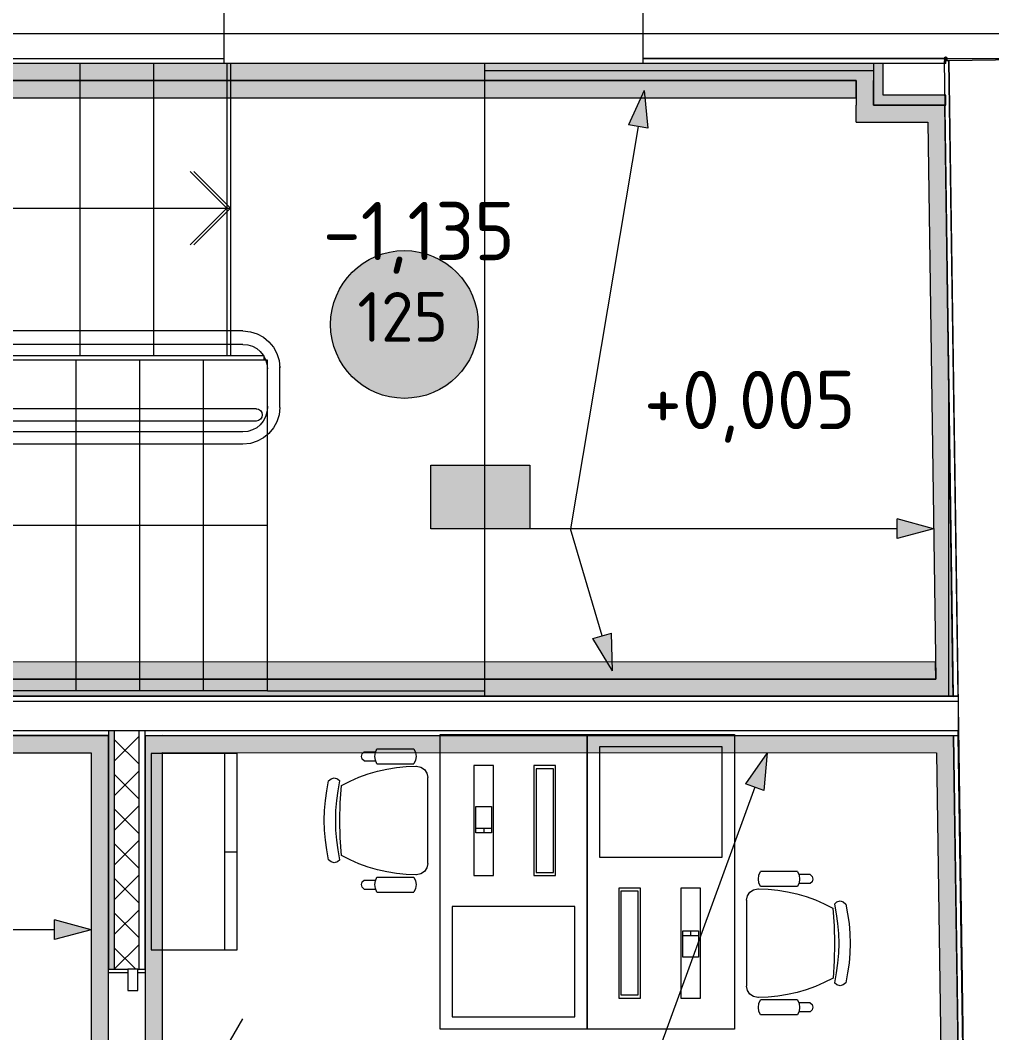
# Model space of a CAD drawing. Header units: millimetres. Extents: x -546 to 1681, y -650 to 1730.
# Drawn here: x 646.6 to 686.2, y 449.65 to 490.91 of the extents above; entities that cross this region are included whole.
import ezdxf

# ---------------------------------------------------------------- set-up
doc = ezdxf.new("R2010")
doc.units = ezdxf.units.MM

msp = doc.modelspace()

# ---------------------------------------------------------------- hatches: boundary and pattern name
h = msp.add_hatch(color=7)
h.dxf.hatch_style = 2
h.paths.add_polyline_path([(684.237, 489.335), (684.263, 489.271), (684.327, 489.245), (684.391, 489.271), (684.417, 489.335), (684.417, 489.348), (684.391, 489.411), (684.327, 489.438), (684.263, 489.411), (684.237, 489.348)])
at = {"true_color": 0xf1d696}
h = msp.add_hatch(color=41, dxfattribs=at)
h.dxf.hatch_style = 2
h.paths.add_polyline_path([(612.027, 488.448), (612.027, 489.148), (680.677, 489.148), (680.677, 488.448)])
h = msp.add_hatch(color=41, dxfattribs=at)
h.dxf.hatch_style = 2
h.paths.add_polyline_path([(680.677, 488.448), (681.377, 489.148), (681.377, 488.448)])
h = msp.add_hatch(color=41, dxfattribs=at)
h.dxf.hatch_style = 2
h.paths.add_polyline_path([(680.677, 488.448), (680.677, 489.148), (681.377, 489.148)])
h = msp.add_hatch(color=7)
h.dxf.hatch_style = 2
h.paths.add_polyline_path([(681.377, 489.148), (681.777, 489.148), (681.777, 487.853), (681.377, 487.853)])
at = {"true_color": 0x3dad99}
h = msp.add_hatch(color=135, dxfattribs=at)
h.dxf.hatch_style = 2
h.paths.add_polyline_path([(680.677, 488.448), (680.677, 487.748), (612.027, 487.748), (612.027, 488.448)])
at = {"true_color": 0xf1d696}
h = msp.add_hatch(color=41, dxfattribs=at)
h.dxf.hatch_style = 2
h.paths.add_polyline_path([(680.677, 488.448), (681.377, 488.448), (681.377, 487.453), (680.677, 487.453)])
at = {"true_color": 0x0077b0}
h = msp.add_hatch(color=144, dxfattribs=at)
h.dxf.hatch_style = 2
h.paths.add_polyline_path([(672.038, 488.048), (672.185, 486.509), (671.396, 486.642)])
h = msp.add_hatch(color=7)
h.dxf.hatch_style = 2
h.paths.add_polyline_path([(684.28, 487.853), (684.286, 487.453), (681.377, 487.453), (681.377, 487.853)])
at = {"true_color": 0xf1d696}
h = msp.add_hatch(color=41, dxfattribs=at)
h.dxf.hatch_style = 2
h.paths.add_polyline_path([(681.377, 487.453), (680.677, 486.753), (680.677, 487.453)])
h = msp.add_hatch(color=41, dxfattribs=at)
h.dxf.hatch_style = 2
h.paths.add_polyline_path([(681.377, 487.453), (681.377, 486.753), (680.677, 486.753)])
h = msp.add_hatch(color=41, dxfattribs=at)
h.dxf.hatch_style = 2
h.paths.add_polyline_path([(681.377, 486.753), (681.377, 487.453), (683.586, 487.453), (683.596, 486.753)])
h = msp.add_hatch(color=41, dxfattribs=at)
h.dxf.hatch_style = 2
h.paths.add_polyline_path([(684.286, 487.453), (683.596, 486.753), (683.586, 487.453)])
h = msp.add_hatch(color=41, dxfattribs=at)
h.dxf.hatch_style = 2
h.paths.add_polyline_path([(683.596, 486.753), (684.276, 487.443), (684.286, 487.443), (684.296, 486.753)])
h = msp.add_hatch(color=41, dxfattribs=at)
h.dxf.hatch_style = 2
h.paths.add_polyline_path([(684.286, 487.443), (684.276, 487.443), (684.286, 487.453)])
h = msp.add_hatch(color=41, dxfattribs=at)
h.dxf.hatch_style = 2
h.paths.add_polyline_path([(684.296, 486.753), (684.623, 464.058), (683.923, 464.058), (683.596, 486.753)])
at = {"true_color": 0xffffff}
h = msp.add_hatch(color=7, dxfattribs=at)
edge = h.paths.add_edge_path()
edge.add_arc((662.259, 478.512), 3.012, 0, 360)
h = msp.add_hatch(color=7, dxfattribs=at)
h.dxf.hatch_style = 2
h.paths.add_polyline_path([(663.337, 472.779), (667.377, 472.779), (667.377, 470.191), (663.337, 470.191)])
h = msp.add_hatch(color=7, dxfattribs=at)
h.dxf.hatch_style = 2
h.paths.add_polyline_path([(663.337, 472.779), (667.377, 472.779), (667.377, 470.191), (663.337, 470.191)])
h = msp.add_hatch(color=7, dxfattribs=at)
h.dxf.hatch_style = 2
h.paths.add_polyline_path([(663.337, 472.779), (667.377, 472.779), (667.377, 470.191), (663.337, 470.191)])
at = {"true_color": 0x0077b0}
h = msp.add_hatch(color=144, dxfattribs=at)
h.paths.add_polyline_path([(664.547, 471.385), (664.547, 472.192), (664.518, 472.349), (664.428, 472.48), (664.3, 472.566), (664.144, 472.596), (663.987, 472.566), (663.856, 472.48), (663.768, 472.349), (663.74, 472.192), (663.74, 471.385), (663.768, 471.229), (663.856, 471.1), (663.987, 471.011), (664.144, 470.982), (664.3, 471.011), (664.428, 471.1), (664.518, 471.229)])
h.paths.add_polyline_path([(664.748, 471.385), (664.736, 471.265), (664.703, 471.153), (664.647, 471.05), (664.57, 470.956), (664.478, 470.879), (664.376, 470.824), (664.264, 470.792), (664.144, 470.781), (664.022, 470.792), (663.91, 470.824), (663.808, 470.879), (663.715, 470.956), (663.637, 471.05), (663.581, 471.153), (663.548, 471.265), (663.537, 471.385), (663.537, 472.192), (663.548, 472.314), (663.581, 472.426), (663.637, 472.528), (663.715, 472.621), (663.808, 472.699), (663.91, 472.755), (664.022, 472.788), (664.144, 472.799), (664.264, 472.788), (664.376, 472.755), (664.479, 472.7), (664.573, 472.624), (664.649, 472.53), (664.703, 472.427), (664.737, 472.314), (664.748, 472.192)])
h = msp.add_hatch(color=144, dxfattribs=at)
h.paths.add_polyline_path([(664.547, 471.385), (664.547, 472.192), (664.518, 472.349), (664.428, 472.48), (664.3, 472.566), (664.144, 472.596), (663.987, 472.566), (663.856, 472.48), (663.768, 472.349), (663.74, 472.192), (663.74, 471.385), (663.768, 471.229), (663.856, 471.1), (663.987, 471.011), (664.144, 470.982), (664.3, 471.011), (664.428, 471.1), (664.518, 471.229)])
h.paths.add_polyline_path([(664.748, 471.385), (664.736, 471.265), (664.703, 471.153), (664.647, 471.05), (664.57, 470.956), (664.478, 470.879), (664.376, 470.824), (664.264, 470.792), (664.144, 470.781), (664.022, 470.792), (663.91, 470.824), (663.808, 470.879), (663.715, 470.956), (663.637, 471.05), (663.581, 471.153), (663.548, 471.265), (663.537, 471.385), (663.537, 472.192), (663.548, 472.314), (663.581, 472.426), (663.637, 472.528), (663.715, 472.621), (663.808, 472.699), (663.91, 472.755), (664.022, 472.788), (664.144, 472.799), (664.264, 472.788), (664.376, 472.755), (664.479, 472.7), (664.573, 472.624), (664.649, 472.53), (664.703, 472.427), (664.737, 472.314), (664.748, 472.192)])
h = msp.add_hatch(color=144, dxfattribs=at)
h.paths.add_polyline_path([(664.547, 471.385), (664.547, 472.192), (664.518, 472.349), (664.428, 472.48), (664.3, 472.566), (664.144, 472.596), (663.987, 472.566), (663.856, 472.48), (663.768, 472.349), (663.74, 472.192), (663.74, 471.385), (663.768, 471.229), (663.856, 471.1), (663.987, 471.011), (664.144, 470.982), (664.3, 471.011), (664.428, 471.1), (664.518, 471.229)])
h.paths.add_polyline_path([(664.748, 471.385), (664.736, 471.265), (664.703, 471.153), (664.647, 471.05), (664.57, 470.956), (664.478, 470.879), (664.376, 470.824), (664.264, 470.792), (664.144, 470.781), (664.022, 470.792), (663.91, 470.824), (663.808, 470.879), (663.715, 470.956), (663.637, 471.05), (663.581, 471.153), (663.548, 471.265), (663.537, 471.385), (663.537, 472.192), (663.548, 472.314), (663.581, 472.426), (663.637, 472.528), (663.715, 472.621), (663.808, 472.699), (663.91, 472.755), (664.022, 472.788), (664.144, 472.799), (664.264, 472.788), (664.376, 472.755), (664.479, 472.7), (664.573, 472.624), (664.649, 472.53), (664.703, 472.427), (664.737, 472.314), (664.748, 472.192)])
h = msp.add_hatch(color=144, dxfattribs=at)
h.dxf.hatch_style = 2
h.paths.add_polyline_path([(666.97, 472.455), (666.739, 472.223), (666.668, 472.192), (666.592, 472.218), (666.567, 472.294), (666.595, 472.364), (666.99, 472.759), (667.031, 472.789), (667.072, 472.799), (667.148, 472.774), (667.173, 472.697), (667.173, 470.88), (667.148, 470.805), (667.072, 470.781), (666.995, 470.805), (666.97, 470.88)])
h = msp.add_hatch(color=144, dxfattribs=at)
h.dxf.hatch_style = 2
h.paths.add_polyline_path([(666.97, 472.455), (666.739, 472.223), (666.668, 472.192), (666.592, 472.218), (666.567, 472.294), (666.595, 472.364), (666.99, 472.759), (667.031, 472.789), (667.072, 472.799), (667.148, 472.774), (667.173, 472.697), (667.173, 470.88), (667.148, 470.805), (667.072, 470.781), (666.995, 470.805), (666.97, 470.88)])
h = msp.add_hatch(color=144, dxfattribs=at)
h.dxf.hatch_style = 2
h.paths.add_polyline_path([(666.97, 472.455), (666.739, 472.223), (666.668, 472.192), (666.592, 472.218), (666.567, 472.294), (666.595, 472.364), (666.99, 472.759), (667.031, 472.789), (667.072, 472.799), (667.148, 472.774), (667.173, 472.697), (667.173, 470.88), (667.148, 470.805), (667.072, 470.781), (666.995, 470.805), (666.97, 470.88)])
h = msp.add_hatch(color=144, dxfattribs=at)
h.dxf.hatch_style = 2
h.paths.add_polyline_path([(666.061, 471.283), (665.254, 471.283), (665.177, 471.309), (665.152, 471.385), (665.177, 471.461), (665.254, 471.487), (666.061, 471.487), (666.137, 471.461), (666.162, 471.385), (666.137, 471.309)])
h = msp.add_hatch(color=144, dxfattribs=at)
h.dxf.hatch_style = 2
h.paths.add_polyline_path([(666.061, 471.283), (665.254, 471.283), (665.177, 471.309), (665.152, 471.385), (665.177, 471.461), (665.254, 471.487), (666.061, 471.487), (666.137, 471.461), (666.162, 471.385), (666.137, 471.309)])
h = msp.add_hatch(color=144, dxfattribs=at)
h.dxf.hatch_style = 2
h.paths.add_polyline_path([(666.061, 471.283), (665.254, 471.283), (665.177, 471.309), (665.152, 471.385), (665.177, 471.461), (665.254, 471.487), (666.061, 471.487), (666.137, 471.461), (666.162, 471.385), (666.137, 471.309)])
h = msp.add_hatch(color=144, dxfattribs=at)
h.dxf.hatch_style = 2
h.paths.add_polyline_path([(683.835, 470.191), (682.342, 469.791), (682.342, 470.591)])
h = msp.add_hatch(color=144, dxfattribs=at)
h.dxf.hatch_style = 2
h.paths.add_polyline_path([(670.748, 464.393), (669.939, 465.71), (670.706, 465.938)])
at = {"true_color": 0x3dad99}
h = msp.add_hatch(color=135, dxfattribs=at)
h.dxf.hatch_style = 2
h.paths.add_polyline_path([(612.027, 464.061), (612.027, 464.761), (683.913, 464.758), (683.923, 464.058)])
at = {"true_color": 0xf1d696}
h = msp.add_hatch(color=41, dxfattribs=at)
h.dxf.hatch_style = 2
h.paths.add_polyline_path([(683.923, 464.058), (683.933, 463.358), (612.027, 463.361), (612.027, 464.061)])
h = msp.add_hatch(color=41, dxfattribs=at)
h.dxf.hatch_style = 2
h.paths.add_polyline_path([(684.623, 464.058), (684.633, 463.358), (683.923, 464.058)])
h = msp.add_hatch(color=41, dxfattribs=at)
h.dxf.hatch_style = 2
h.paths.add_polyline_path([(683.933, 463.358), (683.923, 464.058), (684.633, 463.358)])
h = msp.add_hatch(color=41, dxfattribs=at)
h.dxf.hatch_style = 2
h.paths.add_polyline_path([(630.077, 461.761), (649.49, 461.761), (649.49, 461.061), (630.077, 461.061)])
h = msp.add_hatch(color=41, dxfattribs=at)
h.dxf.hatch_style = 2
h.paths.add_polyline_path([(649.49, 461.761), (650.19, 461.761), (649.49, 461.061)])
h = msp.add_hatch(color=41, dxfattribs=at)
h.dxf.hatch_style = 2
h.paths.add_polyline_path([(649.49, 461.061), (650.19, 461.761), (650.19, 461.061)])
h = msp.add_hatch(color=7)
h.dxf.hatch_style = 2
h.paths.add_polyline_path([(650.44, 452.241), (650.19, 452.241), (650.19, 461.961), (650.44, 461.961)])
h = msp.add_hatch(color=41, dxfattribs=at)
h.dxf.hatch_style = 2
h.paths.add_polyline_path([(651.69, 461.765), (652.39, 461.765), (652.39, 461.065)])
h = msp.add_hatch(color=41, dxfattribs=at)
h.dxf.hatch_style = 2
h.paths.add_polyline_path([(652.39, 461.065), (651.69, 461.065), (651.69, 461.765)])
h = msp.add_hatch(color=41, dxfattribs=at)
h.dxf.hatch_style = 2
h.paths.add_polyline_path([(652.39, 461.065), (652.39, 461.765), (683.94, 461.756), (683.951, 461.056)])
h = msp.add_hatch(color=41, dxfattribs=at)
h.dxf.hatch_style = 2
h.paths.add_polyline_path([(684.64, 461.756), (683.951, 461.056), (683.94, 461.756)])
at = {"true_color": 0xa86b51}
h = msp.add_hatch(color=35, dxfattribs=at)
h.dxf.hatch_style = 2
h.paths.add_polyline_path([(683.951, 461.056), (684.63, 461.745), (684.641, 461.745), (684.651, 461.056)])
at = {"true_color": 0xf1d696}
h = msp.add_hatch(color=41, dxfattribs=at)
h.dxf.hatch_style = 2
h.paths.add_polyline_path([(684.641, 461.745), (684.63, 461.745), (684.64, 461.756)])
h = msp.add_hatch(color=41, dxfattribs=at)
h.dxf.hatch_style = 2
h.paths.add_polyline_path([(649.49, 461.061), (650.19, 461.061), (650.19, 421.552), (649.49, 421.554)])
h = msp.add_hatch(color=41, dxfattribs=at)
h.dxf.hatch_style = 2
h.paths.add_polyline_path([(652.39, 436.741), (651.69, 436.741), (651.69, 461.065), (652.39, 461.065)])
at = {"true_color": 0x0077b0}
h = msp.add_hatch(color=144, dxfattribs=at)
h.dxf.hatch_style = 2
h.paths.add_polyline_path([(677.052, 461.058), (676.916, 459.518), (676.164, 459.793)])
at = {"true_color": 0xa86b51}
h = msp.add_hatch(color=35, dxfattribs=at)
h.dxf.hatch_style = 2
h.paths.add_polyline_path([(684.651, 461.056), (685.011, 436.741), (684.311, 436.741), (683.951, 461.056)])
at = {"true_color": 0x0077b0}
h = msp.add_hatch(color=144, dxfattribs=at)
h.dxf.hatch_style = 2
h.paths.add_polyline_path([(649.49, 453.846), (647.998, 453.446), (647.998, 454.246)])

# ---------------------------------------------------------------- linework, layer by layer
at = {"color": 7, "lineweight": 0}
for points in [[(654.908, 489.335), (654.908, 491.835)], [(671.999, 489.148), (671.999, 491.835)], [(187.211, 490.372), (863.726, 490.372)], [(654.908, 489.335), (642.031, 489.335)], [(654.908, 489.148), (654.908, 489.335)], [(684.327, 489.348), (671.999, 489.348)], [(684.327, 489.335), (671.999, 489.335)], [(684.327, 489.148), (684.327, 489.335)], [(696.372, 489.335), (684.327, 489.335)], [(690.159, 489.335), (684.46, 489.253)], [(681.377, 489.148), (611.327, 489.148)], [(654.908, 489.148), (642.031, 489.148)], [(649.024, 489.148), (649.024, 477.252)], [(649.024, 489.148), (649.024, 477.252)], [(652.024, 489.148), (652.024, 477.252)], [(652.024, 489.148), (652.024, 477.252)], [(671.999, 489.148), (654.908, 489.148)], [(655.024, 489.149), (655.024, 477.252)], [(655.174, 489.148), (655.174, 477.252)], [(665.524, 489.148), (665.524, 463.361)], [(684.327, 489.148), (671.999, 489.148)], [(681.377, 489.148), (681.377, 487.453)], [(681.377, 489.148), (681.377, 488.448)], [(681.777, 487.853), (681.777, 489.148)], [(684.46, 489.253), (684.26, 489.25)], [(684.26, 489.25), (684.633, 463.358)], [(684.46, 489.253), (685.447, 420.781)], [(684.833, 463.361), (684.46, 489.253)], [(681.377, 488.853), (665.524, 488.853)], [(612.027, 488.448), (680.677, 488.448)], [(680.677, 488.448), (612.027, 488.448)], [(680.677, 488.448), (680.677, 487.453)], [(680.677, 487.748), (680.677, 488.448)], [(681.377, 487.453), (681.377, 488.448)], [(612.027, 487.748), (680.677, 487.748)], [(684.327, 487.853), (681.777, 487.853)], [(684.327, 487.453), (684.327, 487.853)], [(680.677, 486.753), (680.677, 487.453)], [(681.377, 487.453), (684.327, 487.453)], [(683.586, 487.453), (681.377, 487.453)], [(684.286, 487.453), (683.586, 487.453)], [(684.623, 464.058), (684.286, 487.453)], [(680.677, 486.753), (683.596, 486.753)], [(683.596, 486.753), (683.923, 464.058)], [(655.024, 483.252), (653.524, 484.752)], [(655.174, 483.252), (653.674, 484.752)], [(646.024, 483.252), (649.024, 483.252)], [(649.024, 483.252), (652.024, 483.252)], [(652.024, 483.252), (655.024, 483.252)], [(655.024, 483.252), (653.524, 481.752)], [(655.174, 483.252), (653.674, 481.752)], [(655.024, 483.252), (655.174, 483.252)], [(659.247, 478.512), (659.263, 478.82), (659.308, 479.119), (659.382, 479.407), (659.484, 479.684), (659.61, 479.947), (659.761, 480.196), (659.935, 480.428), (660.129, 480.642), (660.343, 480.836), (660.575, 481.009), (660.823, 481.16), (661.086, 481.287), (661.363, 481.388), (661.652, 481.462), (661.951, 481.508), (662.259, 481.524), (662.567, 481.508), (662.866, 481.462), (663.155, 481.388), (663.431, 481.287), (663.694, 481.16), (663.943, 481.009), (664.175, 480.836), (664.389, 480.642), (664.583, 480.428), (664.756, 480.196), (664.907, 479.947), (665.034, 479.684), (665.136, 479.407), (665.21, 479.119), (665.255, 478.82), (665.271, 478.512)], [(655.677, 478.248), (625.3, 478.248)], [(655.677, 478.248), (655.979, 478.217), (656.261, 478.13), (656.516, 477.991), (656.738, 477.808), (656.921, 477.586), (657.059, 477.331), (657.147, 477.05), (657.177, 476.747)], [(665.271, 478.512), (665.255, 478.204), (665.21, 477.905), (665.136, 477.616), (665.034, 477.339), (664.907, 477.076), (664.756, 476.828), (664.583, 476.596), (664.389, 476.382), (664.175, 476.188), (663.943, 476.015), (663.694, 475.864), (663.431, 475.737), (663.155, 475.636), (662.866, 475.562), (662.567, 475.516), (662.259, 475.5), (661.951, 475.516), (661.652, 475.562), (661.363, 475.636), (661.086, 475.737), (660.823, 475.864), (660.575, 476.015), (660.343, 476.188), (660.129, 476.382), (659.935, 476.596), (659.761, 476.828), (659.61, 477.076), (659.484, 477.339), (659.382, 477.616), (659.308, 477.905), (659.263, 478.204), (659.247, 478.512)], [(655.677, 477.702), (625.3, 477.702)], [(655.677, 477.702), (655.879, 477.681), (656.067, 477.623), (656.236, 477.531), (656.384, 477.409), (656.506, 477.261), (656.599, 477.091), (656.657, 476.903), (656.677, 476.701)], [(646.024, 477.252), (649.024, 477.252)], [(648.874, 477.051), (646.274, 477.051)], [(651.474, 477.051), (648.874, 477.051)], [(648.874, 463.577), (648.874, 477.051)], [(648.874, 463.577), (648.874, 477.051)], [(649.024, 477.252), (652.024, 477.252)], [(654.074, 477.051), (651.474, 477.051)], [(651.474, 463.577), (651.474, 477.051)], [(651.474, 463.577), (651.474, 477.051)], [(652.024, 477.252), (655.024, 477.252)], [(656.674, 477.051), (654.074, 477.051)], [(654.074, 463.577), (654.074, 477.051)], [(654.074, 463.577), (654.074, 477.051)], [(655.024, 477.252), (655.174, 477.252)], [(655.174, 477.252), (656.524, 477.252)], [(656.524, 477.252), (656.524, 477.051)], [(656.674, 463.577), (656.674, 477.051)], [(656.674, 463.577), (656.674, 477.051)], [(656.676, 475.179), (656.676, 476.797)], [(657.177, 475.134), (657.177, 476.797)], [(684.46, 463.361), (684.46, 475.389)], [(656.227, 475.077), (611.327, 475.077)], [(656.676, 475.179), (656.677, 475.134), (656.657, 474.933), (656.599, 474.745), (656.506, 474.575), (656.384, 474.427), (656.236, 474.305), (656.067, 474.213), (655.879, 474.155), (655.677, 474.134)], [(657.177, 475.134), (657.147, 474.832), (657.059, 474.55), (656.921, 474.296), (656.738, 474.074), (656.516, 473.891), (656.261, 473.752), (655.979, 473.665), (655.677, 473.634)], [(656.21, 475.077), (656.307, 475.058), (656.387, 475.005), (656.44, 474.925), (656.46, 474.827), (656.44, 474.73), (656.387, 474.651), (656.307, 474.597), (656.21, 474.577)], [(656.227, 474.577), (611.327, 474.577)], [(655.677, 474.134), (638.324, 474.134)], [(655.677, 473.634), (638.324, 473.634)], [(648.874, 470.314), (646.274, 470.314)], [(651.474, 470.314), (648.874, 470.314)], [(654.074, 470.314), (651.474, 470.314)], [(656.674, 470.314), (654.074, 470.314)], [(683.913, 464.758), (612.027, 464.761)], [(683.923, 464.058), (683.913, 464.758)], [(683.923, 464.058), (612.027, 464.061)], [(612.027, 464.061), (683.923, 464.058)], [(684.633, 463.358), (684.623, 464.058)], [(612.027, 463.361), (684.633, 463.358)], [(684.853, 463.361), (640.277, 463.361)], [(648.874, 463.577), (646.274, 463.577)], [(651.474, 463.577), (648.874, 463.577)], [(654.074, 463.577), (651.474, 463.577)], [(656.674, 463.577), (654.074, 463.577)], [(656.674, 463.577), (665.524, 463.577)], [(684.633, 463.358), (684.833, 463.361)], [(684.853, 463.161), (684.853, 463.361)], [(640.277, 463.161), (684.853, 463.161)], [(684.853, 461.961), (684.853, 463.161)], [(649.49, 461.761), (629.377, 461.761)], [(640.277, 461.961), (684.853, 461.961)], [(640.277, 461.761), (650.19, 461.761)], [(650.19, 461.761), (649.49, 461.761)], [(650.19, 461.961), (650.19, 452.241)], [(650.19, 421.552), (650.19, 461.761)], [(650.44, 452.241), (650.44, 461.961)], [(651.44, 452.241), (651.44, 461.961)], [(651.69, 452.241), (651.69, 461.961)], [(684.834, 461.959), (651.69, 461.959)], [(651.69, 461.765), (652.39, 461.765)], [(651.69, 461.765), (651.69, 436.041)], [(651.69, 461.759), (684.834, 461.759)], [(683.94, 461.756), (652.39, 461.765)], [(684.64, 461.756), (683.94, 461.756)], [(684.84, 461.759), (684.64, 461.756)], [(684.64, 461.756), (685.248, 420.725)], [(685.011, 436.741), (684.64, 461.756)], [(684.834, 461.759), (684.834, 461.959)], [(684.853, 461.959), (684.834, 461.959)], [(685.448, 420.728), (684.84, 461.759)], [(630.077, 461.061), (649.49, 461.061)], [(649.49, 461.061), (649.49, 421.554)], [(652.39, 436.741), (652.39, 461.065)], [(652.39, 461.065), (683.951, 461.056)], [(683.951, 461.056), (684.311, 436.741)], [(650.19, 452.241), (650.99, 452.241)], [(650.19, 452.091), (650.19, 452.241)], [(651.39, 452.241), (650.99, 452.241)], [(650.99, 452.241), (650.99, 451.371)], [(651.39, 452.241), (651.69, 452.241)], [(651.39, 451.371), (651.39, 452.241)], [(650.99, 452.091), (650.19, 452.091)], [(651.69, 452.091), (651.39, 452.091)], [(650.99, 451.371), (651.39, 451.371)], [(651.39, 442.811), (655.67, 450.224)]]:
    msp.add_lwpolyline(points, dxfattribs=at)
at = {"color": 144, "lineweight": 0, "true_color": 0x0077b0}
for points in [[(672.038, 488.048), (671.396, 486.642)], [(672.038, 488.048), (672.185, 486.509)], [(671.79, 486.576), (669.026, 470.191)], [(672.185, 486.509), (671.396, 486.642)], [(663.337, 472.779), (667.377, 472.779)], [(663.337, 470.191), (663.337, 472.779)], [(663.337, 472.779), (667.377, 472.779)], [(663.337, 470.191), (663.337, 472.779)], [(663.337, 472.779), (667.377, 472.779)], [(663.337, 470.191), (663.337, 472.779)], [(667.377, 472.779), (667.377, 470.191)], [(667.377, 472.779), (667.377, 470.191)], [(667.377, 472.779), (667.377, 470.191)], [(682.342, 469.791), (682.342, 470.591)], [(683.835, 470.191), (682.342, 470.591)], [(667.377, 470.191), (663.337, 470.191)], [(667.377, 470.191), (663.337, 470.191)], [(667.377, 470.191), (663.337, 470.191)], [(672.813, 470.191), (667.377, 470.191)], [(669.026, 470.191), (667.377, 470.191)], [(669.026, 470.191), (667.377, 470.191)], [(670.323, 465.824), (669.026, 470.191)], [(682.342, 470.191), (672.813, 470.191)], [(683.835, 470.191), (682.342, 469.791)], [(669.939, 465.71), (670.706, 465.938)], [(670.748, 464.393), (670.706, 465.938)], [(670.748, 464.393), (669.939, 465.71)], [(677.052, 461.058), (676.164, 459.793)], [(677.052, 461.058), (676.916, 459.518)], [(676.54, 459.656), (671.742, 446.516)], [(676.916, 459.518), (676.164, 459.793)], [(647.998, 453.846), (643.335, 453.846)], [(647.998, 453.446), (647.998, 454.246)], [(649.49, 453.846), (647.998, 454.246)], [(649.49, 453.846), (647.998, 453.446)]]:
    msp.add_lwpolyline(points, dxfattribs=at)
at = {"color": 250, "lineweight": 0, "true_color": 0x1d1d1d}
for points in [[(650.44, 460.736), (651.44, 461.736)], [(651.44, 460.589), (650.44, 461.589)], [(650.44, 459.322), (651.44, 460.322)], [(651.44, 459.174), (650.44, 460.174)], [(650.44, 457.908), (651.44, 458.908)], [(651.44, 457.76), (650.44, 458.76)], [(650.44, 456.494), (651.44, 457.494)], [(651.44, 456.346), (650.44, 457.346)], [(650.44, 455.079), (651.44, 456.079)], [(651.44, 454.932), (650.44, 455.932)], [(650.44, 453.665), (651.44, 454.665)], [(651.44, 453.518), (650.44, 454.518)], [(650.44, 452.251), (651.44, 453.251)], [(651.303, 452.241), (650.44, 453.103)]]:
    msp.add_lwpolyline(points, dxfattribs=at)
at = {"color": 253, "lineweight": 0, "true_color": 0x999999}
for points in [[(663.711, 449.8), (663.711, 461.8)], [(663.711, 461.8), (669.711, 461.8)], [(669.711, 449.8), (669.711, 461.8)], [(669.711, 461.8), (675.711, 461.8)], [(669.711, 461.8), (669.711, 449.8)], [(675.711, 461.8), (675.711, 449.8)], [(675.211, 461.3), (670.211, 461.3)], [(670.211, 461.3), (670.211, 456.8)], [(675.211, 456.8), (675.211, 461.3)], [(651.94, 461.026), (651.94, 453.026)], [(655.44, 461.026), (651.94, 461.026)], [(654.94, 453.026), (654.94, 461.026)], [(655.44, 453.026), (655.44, 461.026)], [(660.623, 460.728), (660.537, 460.803), (660.505, 460.912), (660.537, 461.021), (660.622, 461.095)], [(660.622, 461.095), (661.078, 461.095)], [(661.136, 460.613), (661.074, 460.758), (661.053, 460.914), (661.074, 461.071), (661.136, 461.216)], [(661.136, 461.216), (662.648, 461.216)], [(662.648, 461.216), (662.711, 461.071), (662.732, 460.914), (662.711, 460.758), (662.648, 460.613)], [(659.688, 459.722), (660.042, 459.905), (660.405, 460.064), (660.777, 460.199), (661.157, 460.31), (661.543, 460.397), (661.934, 460.46), (662.328, 460.498), (662.726, 460.51), (662.739, 460.51)], [(660.623, 460.728), (661.08, 460.728)], [(661.136, 460.613), (662.648, 460.613)], [(662.739, 460.51), (662.757, 460.51), (662.933, 460.475), (663.078, 460.378), (663.175, 460.233), (663.211, 460.056)], [(665.891, 460.545), (665.095, 460.545)], [(665.095, 460.545), (665.095, 456.055)], [(665.891, 456.055), (665.891, 460.545)], [(667.531, 460.545), (667.531, 456.055)], [(668.417, 460.545), (667.531, 460.545)], [(668.417, 456.055), (668.417, 460.545)], [(659.167, 459.912), (659.268, 460.002), (659.399, 460.034), (659.531, 460.002), (659.632, 459.912)], [(663.211, 456.549), (663.211, 460.05)], [(667.636, 460.408), (667.636, 456.184)], [(668.335, 460.408), (667.636, 460.408)], [(668.335, 456.184), (668.335, 460.408)], [(659.167, 456.702), (659.091, 457.1), (659.037, 457.5), (659.004, 457.903), (658.993, 458.307), (659.004, 458.712), (659.037, 459.114), (659.091, 459.515), (659.167, 459.912)], [(659.632, 456.702), (659.556, 457.1), (659.501, 457.5), (659.468, 457.903), (659.457, 458.307), (659.468, 458.712), (659.501, 459.114), (659.556, 459.515), (659.632, 459.912)], [(659.69, 456.877), (659.646, 457.592), (659.632, 458.307), (659.646, 459.015), (659.688, 459.722)], [(665.175, 457.793), (665.175, 458.874)], [(665.175, 458.874), (665.809, 458.874)], [(665.809, 458.874), (665.809, 457.793)], [(665.175, 457.994), (665.809, 457.994)], [(665.492, 457.994), (665.492, 457.793)], [(665.809, 457.793), (665.175, 457.793)], [(654.94, 457.026), (655.44, 457.026)], [(662.739, 456.089), (662.726, 456.089), (662.328, 456.102), (661.934, 456.14), (661.543, 456.202), (661.157, 456.29), (660.778, 456.401), (660.406, 456.536), (660.043, 456.695), (659.69, 456.877)], [(670.211, 456.8), (675.211, 456.8)], [(659.632, 456.702), (659.531, 456.612), (659.399, 456.579), (659.268, 456.612), (659.167, 456.702)], [(663.211, 456.549), (663.175, 456.367), (663.078, 456.222), (662.933, 456.125), (662.757, 456.089), (662.739, 456.089)], [(661.136, 455.384), (661.074, 455.529), (661.053, 455.685), (661.074, 455.842), (661.136, 455.986)], [(661.136, 455.986), (662.648, 455.986)], [(662.648, 455.986), (662.711, 455.842), (662.732, 455.685), (662.711, 455.529), (662.648, 455.384)], [(665.095, 456.055), (665.891, 456.055)], [(667.531, 456.055), (668.417, 456.055)], [(667.636, 456.184), (668.335, 456.184)], [(676.773, 455.613), (676.711, 455.758), (676.69, 455.914), (676.711, 456.071), (676.773, 456.216)], [(678.285, 456.216), (676.773, 456.216)], [(678.285, 456.216), (678.348, 456.071), (678.369, 455.914), (678.348, 455.758), (678.285, 455.613)], [(678.799, 456.095), (678.343, 456.095)], [(678.798, 456.095), (678.884, 456.021), (678.916, 455.912), (678.884, 455.803), (678.798, 455.728)], [(660.624, 455.504), (660.538, 455.579), (660.506, 455.688), (660.538, 455.797), (660.623, 455.871)], [(660.622, 455.504), (661.078, 455.504)], [(660.623, 455.871), (661.08, 455.871)], [(671.891, 455.545), (671.004, 455.545)], [(671.004, 455.545), (671.004, 451.055)], [(671.891, 451.055), (671.891, 455.545)], [(673.531, 455.545), (673.531, 451.055)], [(674.326, 455.545), (673.531, 455.545)], [(674.326, 451.055), (674.326, 455.545)], [(676.211, 455.05), (676.247, 455.233), (676.344, 455.378), (676.488, 455.475), (676.665, 455.51), (676.682, 455.51)], [(676.682, 455.51), (676.695, 455.51), (677.093, 455.498), (677.487, 455.46), (677.878, 455.397), (678.264, 455.31), (678.643, 455.199), (679.015, 455.064), (679.378, 454.905), (679.732, 454.722)], [(678.285, 455.613), (676.773, 455.613)], [(678.798, 455.728), (678.341, 455.728)], [(661.136, 455.384), (662.648, 455.384)], [(671.785, 455.416), (671.086, 455.416)], [(671.086, 455.416), (671.086, 451.191)], [(671.785, 451.191), (671.785, 455.416)], [(664.211, 454.8), (664.211, 450.3)], [(669.211, 454.8), (664.211, 454.8)], [(669.211, 450.3), (669.211, 454.8)], [(676.211, 455.05), (676.211, 451.549)], [(679.732, 454.722), (679.775, 454.009), (679.79, 453.292), (679.776, 452.585), (679.733, 451.878)], [(679.79, 454.897), (679.891, 454.988), (680.022, 455.02), (680.153, 454.988), (680.254, 454.897)], [(679.79, 454.897), (679.866, 454.5), (679.921, 454.1), (679.953, 453.697), (679.964, 453.292), (679.953, 452.889), (679.921, 452.486), (679.866, 452.086), (679.79, 451.688)], [(680.254, 454.897), (680.33, 454.5), (680.385, 454.1), (680.418, 453.697), (680.429, 453.292), (680.418, 452.889), (680.385, 452.486), (680.33, 452.086), (680.254, 451.688)], [(673.613, 452.725), (673.613, 453.806)], [(673.613, 453.806), (674.246, 453.806)], [(674.246, 453.605), (673.613, 453.605)], [(673.93, 453.605), (673.93, 453.806)], [(674.246, 453.806), (674.246, 452.725)], [(651.94, 453.026), (655.44, 453.026)], [(674.246, 452.725), (673.613, 452.725)], [(679.733, 451.878), (679.379, 451.696), (679.016, 451.537), (678.644, 451.401), (678.265, 451.29), (677.879, 451.203), (677.488, 451.14), (677.093, 451.102), (676.695, 451.089), (676.682, 451.089)], [(676.682, 451.089), (676.665, 451.089), (676.488, 451.125), (676.344, 451.222), (676.247, 451.367), (676.211, 451.543)], [(680.254, 451.688), (680.153, 451.598), (680.022, 451.565), (679.891, 451.598), (679.79, 451.688)], [(671.004, 451.055), (671.891, 451.055)], [(671.086, 451.191), (671.785, 451.191)], [(673.531, 451.055), (674.326, 451.055)], [(676.773, 450.384), (676.711, 450.529), (676.69, 450.685), (676.711, 450.842), (676.773, 450.986)], [(678.285, 450.986), (676.773, 450.986)], [(678.285, 450.986), (678.348, 450.842), (678.369, 450.685), (678.348, 450.529), (678.285, 450.384)], [(678.798, 450.871), (678.341, 450.871)], [(678.798, 450.871), (678.884, 450.797), (678.916, 450.687), (678.885, 450.579), (678.799, 450.504)], [(664.211, 450.3), (669.211, 450.3)], [(678.285, 450.384), (676.773, 450.384)], [(678.799, 450.504), (678.343, 450.504)], [(669.711, 449.8), (663.711, 449.8)], [(675.711, 449.8), (669.711, 449.8)]]:
    msp.add_lwpolyline(points, dxfattribs=at)

# ---------------------------------------------------------------- texts
at = {"color": 7, "attachment_point": 1}
for s, insert, char_height in [('{\\fGOSTCommon|b0|i0|c0;-1,135}', (658.934, 483.506), 2.37449), ('{\\fGOSTCommon|b0|i0|c0;125}', (660.341, 479.832), 2.02685), ('{\\fGOSTCommon|b0|i0|c0;+0,005}', (672.029, 476.623), 2.37449)]:
    msp.add_mtext(s, dxfattribs=dict(at, insert=insert, char_height=char_height))

doc.saveas('drawing.dxf')
